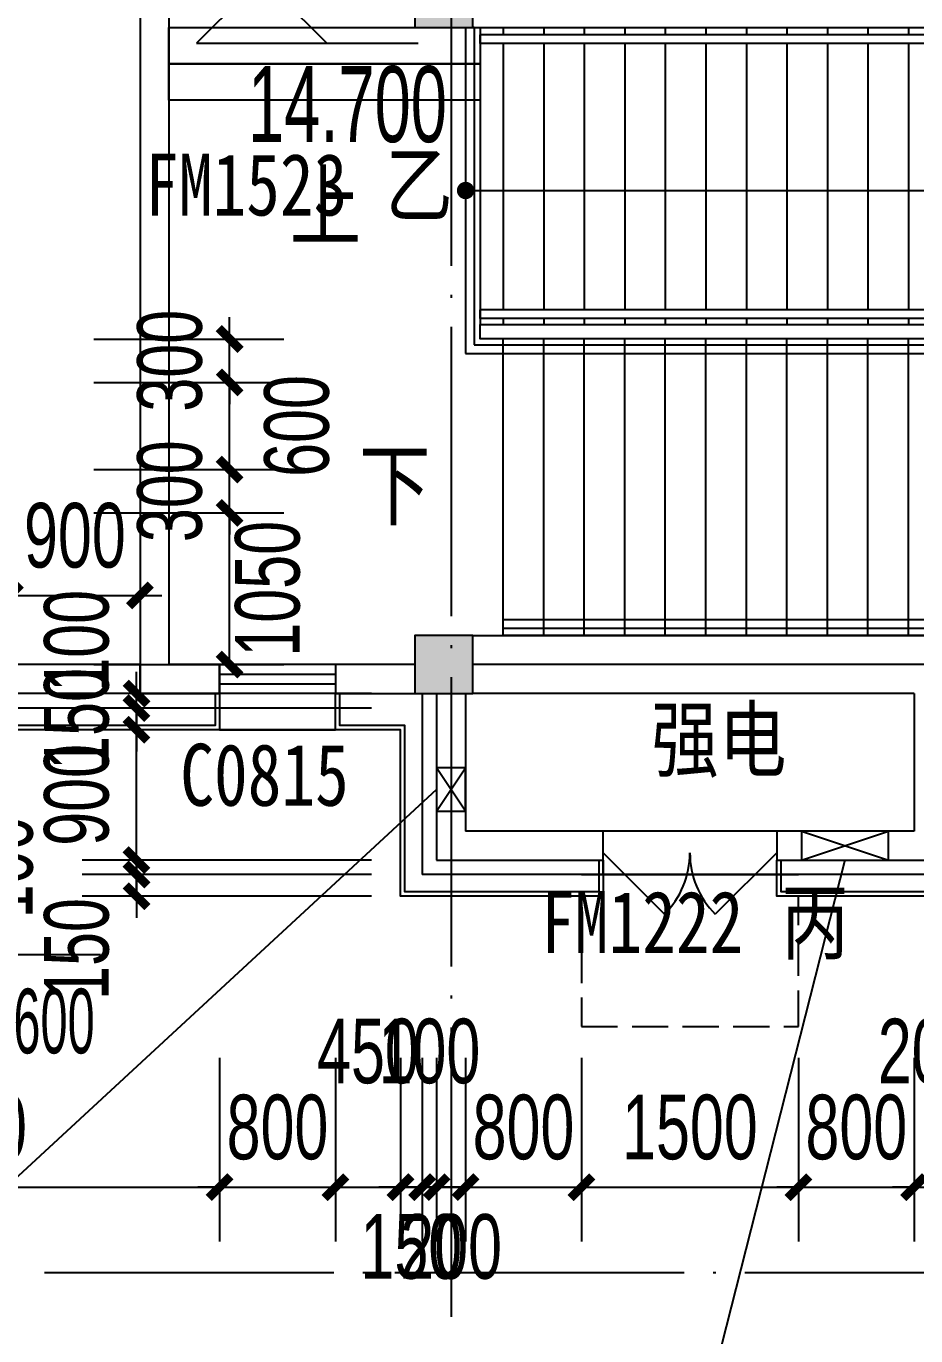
# Model space of a CAD drawing. Extents: x -409435 to 356702, y -107829 to 330904.
# Drawn here: x 106663 to 112811, y 274564 to 283610 of the extents above; entities that cross this region are included whole.
import ezdxf
from ezdxf.xclip import XClip

# ---------------------------------------------------------------- set-up
doc = ezdxf.new("R2010")
doc.units = 0
doc.header["$LTSCALE"] = 1000
doc.header["$MEASUREMENT"] = 0
doc.header["$XCLIPFRAME"] = 0
doc.linetypes.add('104-14# 核心筒$0$DOTE', pattern=[2.42, 2, -0.2, 0.02, -0.2])
doc.linetypes.add('X-104 14#平面$0$DASH', pattern=[0.35, 0.25, -0.1])
for name, color, linetype in [('01-标注_尺寸', 124, 'Continuous'), ('01-标注_符号', 200, 'Continuous'), ('02-TEXT_标注', 130, 'Continuous'), ('104-14# 核心筒$0$01-标注_符号', 200, 'Continuous'), ('104-14# 核心筒$0$02-TEXT_标注', 130, 'Continuous'), ('104-14# 核心筒$0$02-TEXT_门窗', 151, 'Continuous'), ('104-14# 核心筒$0$A-C_窗', 140, 'Continuous'), ('104-14# 核心筒$0$A-E_栏杆', 232, 'Continuous'), ('104-14# 核心筒$0$A-E_电梯', 171, 'Continuous'), ('104-14# 核心筒$0$A_AXIS-轴线', 36, '104-14# 核心筒$0$DOTE'), ('104-14# 核心筒$0$A_STR-砌块墙', 121, 'Continuous'), ('104-14# 核心筒$0$A_STR-砼柱', 51, 'Continuous'), ('104-14# 核心筒$0$DOOR_FIRE', 220, 'Continuous'), ('104-14# 核心筒$0$DOOR_FIRE_TEXT', 7, 'Continuous'), ('104-14# 核心筒$0$SURFACE', 6, 'Continuous'), ('PUB_HATCH', 8, 'Continuous'), ('X-104 14#平面$0$01-标注_标高', 200, 'Continuous'), ('X-104 14#平面$0$02-TEXT_标注', 130, 'Continuous'), ('X-104 14#平面$0$A-C_玻璃幕墙', 140, 'Continuous'), ('X-104 14#平面$0$A-O_屋面', 201, 'Continuous'), ('X-104 14#平面$0$A-SUR_保温', 222, 'Continuous'), ('X-104 14#平面$0$A-SUR_看线', 231, 'Continuous'), ('X-104 14#平面$0$A-TECH_电气', 240, 'Continuous'), ('X-104 14#平面$0$A_STR-砌块墙', 121, 'Continuous')]:
    doc.layers.add(name, color=color, linetype=linetype)
doc.styles.add('104-14# 核心筒$0$_TCH_DIM', font='ros.shx', dxfattribs={"bigfont": 'jd.shx'})
doc.styles.add('104-14# 核心筒$0$_TCH_WINDOW', font='STXIHEI_0.TTF', dxfattribs={"width": 0.8, "height": 3.5})
doc.styles.add('104-14# 核心筒$0$Standard', font='STXIHEI_0.TTF', dxfattribs={"width": 0.8})
doc.styles.add('_TCH_DIM', font='ros.shx', dxfattribs={"width": 0.8, "height": 2, "bigfont": 'jd.shx'})
doc.styles.add('_TCH_DIM_T3', font='ros.shx', dxfattribs={"width": 0.705882, "bigfont": 'jd.shx'})
doc.styles.add('X-104 14#平面$0$_TCH_DIM', font='ros.shx', dxfattribs={"width": 0.8, "bigfont": 'jd.shx'})
doc.dimstyles.new('_TCH_ARCH&&150', dxfattribs={"dimtxt": 446.25, "dimasz": 150, "dimexe": 375, "dimexo": 450, "dimgap": 189.375, "dimtad": 1, "dimdec": 0, "dimzin": 0, "dimdsep": 46, "dimtxsty": '_TCH_DIM_T3', "dimblk": 'ARCHTICK', "dimcen": 0.09, "dimclrt": 7, "dimazin": 2, "dimtfac": 1, "dimtdec": 0, "dimtix": 1, "dimtmove": 2, "dimatfit": 3, "dimfxl": 0, "dimtolj": 1, "dimtzin": 0, "dimarcsym": 0})

# ---------------------------------------------------------------- blocks, each defined once
blk = doc.blocks.new('104-14# 核心筒$0$$DorLib2D$00000116')
at = {"color": 0}
for p, q in [((-0.5, 0), (-0.1464, 0.3536)), ((0.5, 0), (0.1464, 0.3536))]:
    blk.add_line(p, q, dxfattribs=at)
for centre, start, end in [((-0.5, 0), 0, 45), ((0.5, 0), 135, 180)]:
    blk.add_arc(centre, 0.5, start, end, dxfattribs=at)
blk = doc.blocks.new('_FZH')
blk.add_lwpolyline([(-0.5, -0.5), (0.5, -0.5), (0.5, 0.5), (-0.5, 0.5)], close=True)
at = {"layer": 'PUB_HATCH'}
blk.add_solid([(-0.5, -0.5), (0.5, -0.5), (-0.5, 0.5), (0.5, 0.5)], dxfattribs=at)
blk = doc.blocks.new('104-14# 核心筒$0$$TCHSYS$WIN2D')
for p, q in [((-0.5, 0.5), (0.5, 0.5)), ((-0.5, 0.5), (-0.5, -0.5)), ((0.5, 0.5), (0.5, -0.5)), ((0.5, 0.167), (-0.5, 0.167)), ((0.5, -0.167), (-0.5, -0.167)), ((-0.5, -0.5), (0.5, -0.5))]:
    blk.add_line(p, q)
blk = doc.blocks.new('104-14# 核心筒')
at = {"layer": '104-14# 核心筒$0$01-标注_符号'}
for points in [[(108715, 282773.2, 0, 0, 0), (108715, 283600, 120, 0, 0), (108715, 284050, 0, 0, 0)], [(109540, 280425, 0, 0, 0), (114200, 280425, 0, 0, 0), (114200, 282575, 0, 0, 0), (111530, 282575, 120, 0, 0), (111080, 282575, 0, 0, 0)]]:
    blk.add_lwpolyline(points, format="xyseb", dxfattribs=at)
at = {"layer": '104-14# 核心筒$0$A-E_栏杆'}
for p, q in [((109700, 283600), (109700, 281350)), ((109760, 283600), (109750, 283600)), ((109760, 283600), (109760, 281410)), ((113600, 283550), (109800, 283550)), ((109800, 283490), (109800, 283550)), ((113600, 283490), (109800, 283490)), ((113700, 281650), (109800, 281650)), ((109800, 281590), (109800, 281650)), ((113640, 281590), (109800, 281590)), ((109700, 281350), (113700, 281350)), ((109760, 281410), (113640, 281410)), ((113600, 279510), (109960, 279510)), ((109960, 279450), (109960, 279510)), ((113600, 279450), (109960, 279450))]:
    blk.add_line(p, q, dxfattribs=at)
at = {"layer": '104-14# 核心筒$0$A-E_电梯'}
for p, q in [((109750, 283600), (113600, 283600)), ((109750, 283600), (115700, 283600)), ((109800, 283600), (109800, 283550)), ((109800, 283550), (109800, 283490)), ((109960, 283600), (109960, 283550)), ((110240, 283600), (110240, 283550)), ((110520, 283600), (110520, 283550)), ((110800, 283600), (110800, 283550)), ((111080, 283600), (111080, 283550)), ((111360, 283600), (111360, 283550)), ((111640, 283600), (111640, 283550)), ((111920, 283600), (111920, 283550)), ((112200, 283600), (112200, 283550)), ((112480, 283600), (112480, 283550)), ((112760, 283600), (112760, 283550)), ((109800, 283490), (109800, 281650)), ((109960, 283490), (109960, 281650)), ((110240, 283490), (110240, 281650)), ((110520, 283490), (110520, 281650)), ((110800, 283490), (110800, 281650)), ((111080, 283490), (111080, 281650)), ((111360, 283490), (111360, 281650)), ((111640, 283490), (111640, 281650)), ((111920, 283490), (111920, 281650)), ((112200, 283490), (112200, 281650)), ((112480, 283490), (112480, 281650)), ((112760, 283490), (112760, 281650)), ((109800, 281650), (109800, 281590)), ((109800, 281590), (109800, 281550)), ((109800, 281550), (113600, 281550)), ((109960, 281590), (109960, 281550)), ((110240, 281590), (110240, 281550)), ((110520, 281590), (110520, 281550)), ((110800, 281590), (110800, 281550)), ((111080, 281590), (111080, 281550)), ((111360, 281590), (111360, 281550)), ((111640, 281590), (111640, 281550)), ((111920, 281590), (111920, 281550)), ((112200, 281590), (112200, 281550)), ((112480, 281590), (112480, 281550)), ((112760, 281590), (112760, 281550)), ((113600, 281450), (109960, 281450)), ((109960, 279400), (109960, 281450)), ((110240, 279400), (110240, 281450)), ((110520, 279400), (110520, 281450)), ((110800, 279400), (110800, 281450)), ((111080, 279400), (111080, 281450)), ((111360, 279400), (111360, 281450)), ((111640, 279400), (111640, 281450)), ((111920, 279400), (111920, 281450)), ((112200, 279400), (112200, 281450)), ((112480, 279400), (112480, 281450)), ((112760, 279400), (112760, 281450)), ((109750, 279400), (115700, 279400)), ((113600, 279400), (109960, 279400))]:
    blk.add_line(p, q, dxfattribs=at)
for points in [[(109800, 283350), (107650, 283350), (107650, 283600), (109800, 283600)], [(109800, 283100), (107650, 283100), (107650, 283350), (109800, 283350)], [(113600, 281450), (109800, 281450), (109800, 281550), (113600, 281550)]]:
    blk.add_lwpolyline(points, close=True, dxfattribs=at)
at = {"layer": '104-14# 核心筒$0$A_AXIS-轴线'}
for p, q in [((109600, 317833.6), (109600, 259754.9)), ((-9370.1, 275000), (120259.9, 275000))]:
    blk.add_line(p, q, dxfattribs=at)
at = {"layer": '104-14# 核心筒$0$A_STR-砌块墙'}
for p, q in [((107450, 284000), (107450, 279000)), ((107650, 283800), (107650, 279200)), ((108000, 279200), (107650, 279200)), ((108000, 279000), (108000, 279200)), ((109350, 279200), (108800, 279200)), ((108800, 279200), (108800, 279000)), ((112900, 279200), (109750, 279200)), ((107450, 279000), (108000, 279000)), ((108800, 279000), (109350, 279000)), ((109500, 279000), (109500, 277850)), ((109700, 279000), (109700, 278050)), ((112800, 279000), (109750, 279000)), ((112800, 279000), (112800, 278050)), ((110650, 278050), (109700, 278050)), ((110650, 277850), (110650, 278050)), ((112800, 278050), (111850, 278050)), ((111850, 278050), (111850, 277850)), ((109500, 277850), (110650, 277850)), ((111850, 277850), (112900, 277850))]:
    blk.add_line(p, q, dxfattribs=at)
at = {"layer": '104-14# 核心筒$0$DOOR_FIRE'}
for p, q in [((111850, 278050), (110650, 278050)), ((111850, 277750), (110650, 277750))]:
    blk.add_line(p, q, dxfattribs=at)
at = {"layer": '104-14# 核心筒$0$SURFACE'}
for p, q in [((109400, 279000), (109400, 277750)), ((110650, 277750), (110650, 277850)), ((111850, 277750), (111850, 277850)), ((110650, 277750), (109400, 277750)), ((112900, 277750), (111850, 277750))]:
    blk.add_line(p, q, dxfattribs=at)
at = {"layer": '104-14# 核心筒$0$A-C_窗'}
ref = blk.add_blockref('104-14# 核心筒$0$$TCHSYS$WIN2D', (108400, 279100), dxfattribs=dict(at, xscale=800, yscale=-200, zscale=200, rotation=179.9999999996356))
ref.add_attrib('A', 'C0815', (107728, 278225), dxfattribs={"layer": '104-14# 核心筒$0$02-TEXT_门窗', "height": 428.14, "rotation": 360, "style": '104-14# 核心筒$0$_TCH_WINDOW', "width": 0.8})
at = {"layer": '104-14# 核心筒$0$A_STR-砼柱', "xscale": 400, "yscale": 400, "zscale": 400}
for p in [(109550, 283800), (109550, 279200)]:
    blk.add_blockref('_FZH', p, dxfattribs=at)
at = {"layer": '104-14# 核心筒$0$DOOR_FIRE', "xscale": 1200, "yscale": 1200, "zscale": 300, "rotation": 179.9999999996362}
blk.add_blockref('104-14# 核心筒$0$$DorLib2D$00000116', (111250, 277900), dxfattribs=at)
at = {"layer": '104-14# 核心筒$0$02-TEXT_标注', "style": '104-14# 核心筒$0$_TCH_DIM'}
for s, p in [('上', (108485.1, 282090.7)), ('下', (108963.3, 280162.5))]:
    blk.add_text(s, height=520.9, dxfattribs=at).set_placement(p)
at = {"layer": '104-14# 核心筒$0$02-TEXT_标注', "style": '104-14# 核心筒$0$Standard', "width": 0.8}
blk.add_text('强电', height=428.14, dxfattribs=at).set_placement((110982.8, 278469.5))
at = {"layer": '104-14# 核心筒$0$DOOR_FIRE_TEXT', "style": '104-14# 核心筒$0$_TCH_WINDOW', "width": 0.8}
for s, height, p in [('FM1523', 428.14, (107484.8, 282302.3)), ('乙', 428.1, (109144.7, 282302.3))]:
    blk.add_text(s, height=height, dxfattribs=at).set_placement(p)
for s, height, p in [('FM1222', 428.14, (110221.3, 277207.6)), ('丙', 428.1, (111881.1, 277207.6))]:
    blk.add_text(s, height=height, rotation=360, dxfattribs=at).set_placement(p)
blk = doc.blocks.new('*U419')
blk.add_lwpolyline([(200, 0), (200, 300), (0, 300), (0, 0), (200, 0), (0, 300), (0, 0), (200, 300)])
blk = doc.blocks.new('*U421')
blk.add_lwpolyline([(200, 0), (200, 600), (0, 600), (0, 0), (200, 0), (0, 600), (0, 0), (200, 600)])
blk = doc.blocks.new('X-104 14#平面$0$dd')
at = {"layer": 'X-104 14#平面$0$A-TECH_电气'}
blk.add_blockref('*U419', (109562.7, -20913.3), dxfattribs=at)
at = {"layer": 'X-104 14#平面$0$A-TECH_电气', "rotation": 270}
blk.add_blockref('*U421', (112084.5, -21050), dxfattribs=at)
blk = doc.blocks.new('X-104 14#平面')
at = {"layer": 'X-104 14#平面$0$01-标注_标高'}
for p, q in [((108291.1, 283941.9), (107841.1, 283491.9)), ((108291.1, 283941.9), (108741.1, 283491.9)), ((107841.1, 283491.9), (109373, 283491.9))]:
    blk.add_line(p, q, dxfattribs=at)
at = {"layer": 'X-104 14#平面$0$A-C_玻璃幕墙'}
for points in [[(109250, 284000), (109250, 284250), (116350, 284250), (116350, 277600), (111850, 277600), (111850, 277850)], [(109280, 284000), (109280, 284220), (116320, 284220), (116320, 277630), (111880, 277630), (111880, 277850)], [(108000, 279000), (108000, 278750), (101800, 278750), (101800, 279600), (102050, 279600)], [(107970, 279000), (107970, 278780), (101830, 278780), (101830, 279570), (102050, 279570)], [(110650, 277850), (110650, 277600), (109250, 277600), (109250, 278750), (108800, 278750), (108800, 279000)], [(110620, 277850), (110620, 277630), (109280, 277630), (109280, 278780), (108830, 278780), (108830, 279000)]]:
    blk.add_lwpolyline(points, dxfattribs=at)
at = {"layer": 'X-104 14#平面$0$A-O_屋面', "linetype": 'X-104 14#平面$0$DASH'}
blk.add_lwpolyline([(110500, 277600), (110500, 276700), (112000, 276700), (112000, 277600)], dxfattribs=at)
at = {"layer": 'X-104 14#平面$0$A-SUR_保温'}
blk.add_line((107450, 278900), (104400, 278900), dxfattribs=at)
at = {"layer": 'X-104 14#平面$0$A-SUR_看线'}
for p, q in [((108000, 278750), (108800, 278750)), ((110500, 277750), (112000, 277750))]:
    blk.add_line(p, q, dxfattribs=at)
at = {"layer": 'X-104 14#平面$0$A_STR-砌块墙'}
for p, q in [((107450, 279200), (104650, 279200)), ((107450, 279000), (107450, 279200)), ((107450, 279000), (104650, 279000))]:
    blk.add_line(p, q, dxfattribs=at)
ref = blk.add_blockref('104-14# 核心筒', (0, 0))
XClip(ref).set_block_clipping_path([(-38664.3623821461, -25500), (139216.5485069363, 330900)])
blk.add_blockref('X-104 14#平面$0$dd', (-62.7, 299100))
at = {"layer": 'X-104 14#平面$0$02-TEXT_标注', "style": 'X-104 14#平面$0$_TCH_DIM', "width": 0.64}
blk.add_text('14.700', height=525, dxfattribs=at).set_placement((108196.8, 282809.4))
blk = doc.blocks.new('ddcc')
at = {"layer": '01-标注_符号'}
for p, q in [((109500, 278336.7), (104161.5, 273410.3)), ((112321.8, 277850), (111190.7, 273410.3))]:
    blk.add_line(p, q, dxfattribs=at)
blk = doc.blocks.new('_ArchTick')
at = {"color": 0, "linetype": 'ByBlock', "const_width": 0.4}
blk.add_lwpolyline([(-0.5, -0.5), (0.5, 0.5)], dxfattribs=at)
blk = doc.blocks.new('*D887')
at = {"layer": '01-标注_尺寸', "color": 0, "lineweight": -2, "transparency": 16777216}
for p, q in [((104400, 276483.4), (104400, 275215.4)), ((108000, 276483.4), (108000, 275215.4)), ((104400, 275590.4), (108000, 275590.4))]:
    blk.add_line(p, q, dxfattribs=at)
at = {"layer": 'Defpoints', "color": 0, "transparency": 16777216}
for p in [(104400, 276933.4), (108000, 276933.4), (108000, 275590.4)]:
    blk.add_point(p, dxfattribs=at)
at = {"layer": '01-标注_尺寸', "color": 0, "lineweight": -2, "transparency": 16777216, "xscale": 150, "yscale": 150, "zscale": 150, "rotation": 180}
blk.add_blockref('_ArchTick', (104400, 275590.4), dxfattribs=at)
at = {"layer": '01-标注_尺寸', "color": 0, "lineweight": -2, "transparency": 16777216, "xscale": 150, "yscale": 150, "zscale": 150}
blk.add_blockref('_ArchTick', (108000, 275590.4), dxfattribs=at)
at = {"layer": '01-标注_尺寸', "color": 7, "transparency": 16777216, "insert": (106200, 276002.9), "char_height": 446.25, "attachment_point": 5, "style": '_TCH_DIM_T3'}
blk.add_mtext('\\A1;3600', dxfattribs=at)
blk = doc.blocks.new('*D888')
at = {"layer": '01-标注_尺寸', "color": 0, "lineweight": -2, "transparency": 16777216}
for p, q in [((108000, 276483.4), (108000, 275215.4)), ((108800, 276483.4), (108800, 275215.4)), ((108000, 275590.4), (107850, 275590.4)), ((108000, 275590.4), (108800, 275590.4)), ((108800, 275590.4), (108950, 275590.4))]:
    blk.add_line(p, q, dxfattribs=at)
at = {"layer": 'Defpoints', "color": 0, "transparency": 16777216}
for p in [(108000, 276933.4), (108800, 276933.4), (108800, 275590.4)]:
    blk.add_point(p, dxfattribs=at)
at = {"layer": '01-标注_尺寸', "color": 0, "lineweight": -2, "transparency": 16777216, "xscale": 150, "yscale": 150, "zscale": 150}
blk.add_blockref('_ArchTick', (108000, 275590.4), dxfattribs=at)
at = {"layer": '01-标注_尺寸', "color": 0, "lineweight": -2, "transparency": 16777216, "xscale": 150, "yscale": 150, "zscale": 150, "rotation": 180}
blk.add_blockref('_ArchTick', (108800, 275590.4), dxfattribs=at)
at = {"layer": '01-标注_尺寸', "color": 7, "transparency": 16777216, "insert": (108400, 276002.9), "char_height": 446.25, "attachment_point": 5, "style": '_TCH_DIM_T3'}
blk.add_mtext('\\A1;800', dxfattribs=at)
blk = doc.blocks.new('*D889')
at = {"layer": '01-标注_尺寸', "color": 0, "lineweight": -2, "transparency": 16777216}
for p, q in [((108800, 276483.4), (108800, 275215.4)), ((109250, 276483.4), (109250, 275215.4)), ((108800, 275590.4), (109250, 275590.4))]:
    blk.add_line(p, q, dxfattribs=at)
at = {"layer": 'Defpoints', "color": 0, "transparency": 16777216}
for p in [(108800, 276933.4), (109250, 276933.4), (109250, 275590.4)]:
    blk.add_point(p, dxfattribs=at)
at = {"layer": '01-标注_尺寸', "color": 0, "lineweight": -2, "transparency": 16777216, "xscale": 150, "yscale": 150, "zscale": 150, "rotation": 180}
blk.add_blockref('_ArchTick', (108800, 275590.4), dxfattribs=at)
at = {"layer": '01-标注_尺寸', "color": 0, "lineweight": -2, "transparency": 16777216, "xscale": 150, "yscale": 150, "zscale": 150}
blk.add_blockref('_ArchTick', (109250, 275590.4), dxfattribs=at)
at = {"layer": '01-标注_尺寸', "color": 7, "transparency": 16777216, "insert": (109025, 276527.9), "char_height": 446.25, "attachment_point": 5, "style": '_TCH_DIM_T3'}
blk.add_mtext('\\A1;450', dxfattribs=at)
blk = doc.blocks.new('*D890')
at = {"layer": '01-标注_尺寸', "color": 0, "lineweight": -2, "transparency": 16777216}
for p, q in [((109250, 276483.4), (109250, 275215.4)), ((109400, 276483.4), (109400, 275215.4)), ((109250, 275590.4), (109100, 275590.4)), ((109250, 275590.4), (109400, 275590.4)), ((109400, 275590.4), (109550, 275590.4))]:
    blk.add_line(p, q, dxfattribs=at)
at = {"layer": 'Defpoints', "color": 0, "transparency": 16777216}
for p in [(109250, 276933.4), (109400, 276933.4), (109400, 275590.4)]:
    blk.add_point(p, dxfattribs=at)
at = {"layer": '01-标注_尺寸', "color": 0, "lineweight": -2, "transparency": 16777216, "xscale": 150, "yscale": 150, "zscale": 150}
blk.add_blockref('_ArchTick', (109250, 275590.4), dxfattribs=at)
at = {"layer": '01-标注_尺寸', "color": 0, "lineweight": -2, "transparency": 16777216, "xscale": 150, "yscale": 150, "zscale": 150, "rotation": 180}
blk.add_blockref('_ArchTick', (109400, 275590.4), dxfattribs=at)
at = {"layer": '01-标注_尺寸', "color": 7, "transparency": 16777216, "insert": (109325, 275177.9), "char_height": 446.25, "attachment_point": 5, "style": '_TCH_DIM_T3'}
blk.add_mtext('\\A1;150', dxfattribs=at)
blk = doc.blocks.new('*D891')
at = {"layer": '01-标注_尺寸', "color": 0, "lineweight": -2, "transparency": 16777216}
for p, q in [((109400, 276483.4), (109400, 275215.4)), ((109500, 276483.4), (109500, 275215.4)), ((109400, 275590.4), (109250, 275590.4)), ((109400, 275590.4), (109500, 275590.4)), ((109500, 275590.4), (109650, 275590.4))]:
    blk.add_line(p, q, dxfattribs=at)
at = {"layer": 'Defpoints', "color": 0, "transparency": 16777216}
for p in [(109400, 276933.4), (109500, 276933.4), (109500, 275590.4)]:
    blk.add_point(p, dxfattribs=at)
at = {"layer": '01-标注_尺寸', "color": 0, "lineweight": -2, "transparency": 16777216, "xscale": 150, "yscale": 150, "zscale": 150}
blk.add_blockref('_ArchTick', (109400, 275590.4), dxfattribs=at)
at = {"layer": '01-标注_尺寸', "color": 0, "lineweight": -2, "transparency": 16777216, "xscale": 150, "yscale": 150, "zscale": 150, "rotation": 180}
blk.add_blockref('_ArchTick', (109500, 275590.4), dxfattribs=at)
at = {"layer": '01-标注_尺寸', "color": 7, "transparency": 16777216, "insert": (109450, 276527.9), "char_height": 446.25, "attachment_point": 5, "style": '_TCH_DIM_T3'}
blk.add_mtext('\\A1;100', dxfattribs=at)
blk = doc.blocks.new('*D892')
at = {"layer": '01-标注_尺寸', "color": 0, "lineweight": -2, "transparency": 16777216}
for p, q in [((109500, 276483.4), (109500, 275215.4)), ((109700, 276483.4), (109700, 275215.4)), ((109500, 275590.4), (109350, 275590.4)), ((109500, 275590.4), (109700, 275590.4)), ((109700, 275590.4), (109850, 275590.4))]:
    blk.add_line(p, q, dxfattribs=at)
at = {"layer": 'Defpoints', "color": 0, "transparency": 16777216}
for p in [(109500, 276933.4), (109700, 276933.4), (109700, 275590.4)]:
    blk.add_point(p, dxfattribs=at)
at = {"layer": '01-标注_尺寸', "color": 0, "lineweight": -2, "transparency": 16777216, "xscale": 150, "yscale": 150, "zscale": 150}
blk.add_blockref('_ArchTick', (109500, 275590.4), dxfattribs=at)
at = {"layer": '01-标注_尺寸', "color": 0, "lineweight": -2, "transparency": 16777216, "xscale": 150, "yscale": 150, "zscale": 150, "rotation": 180}
blk.add_blockref('_ArchTick', (109700, 275590.4), dxfattribs=at)
at = {"layer": '01-标注_尺寸', "color": 7, "transparency": 16777216, "insert": (109600, 275177.9), "char_height": 446.25, "attachment_point": 5, "style": '_TCH_DIM_T3'}
blk.add_mtext('\\A1;200', dxfattribs=at)
blk = doc.blocks.new('*D893')
at = {"layer": '01-标注_尺寸', "color": 0, "lineweight": -2, "transparency": 16777216}
for p, q in [((109700, 276483.4), (109700, 275215.4)), ((110500, 276483.4), (110500, 275215.4)), ((109700, 275590.4), (109550, 275590.4)), ((109700, 275590.4), (110500, 275590.4)), ((110500, 275590.4), (110650, 275590.4))]:
    blk.add_line(p, q, dxfattribs=at)
at = {"layer": 'Defpoints', "color": 0, "transparency": 16777216}
for p in [(109700, 276933.4), (110500, 276933.4), (110500, 275590.4)]:
    blk.add_point(p, dxfattribs=at)
at = {"layer": '01-标注_尺寸', "color": 0, "lineweight": -2, "transparency": 16777216, "xscale": 150, "yscale": 150, "zscale": 150}
blk.add_blockref('_ArchTick', (109700, 275590.4), dxfattribs=at)
at = {"layer": '01-标注_尺寸', "color": 0, "lineweight": -2, "transparency": 16777216, "xscale": 150, "yscale": 150, "zscale": 150, "rotation": 180}
blk.add_blockref('_ArchTick', (110500, 275590.4), dxfattribs=at)
at = {"layer": '01-标注_尺寸', "color": 7, "transparency": 16777216, "insert": (110100, 276002.9), "char_height": 446.25, "attachment_point": 5, "style": '_TCH_DIM_T3'}
blk.add_mtext('\\A1;800', dxfattribs=at)
blk = doc.blocks.new('*D894')
at = {"layer": '01-标注_尺寸', "color": 0, "lineweight": -2, "transparency": 16777216}
for p, q in [((110500, 276483.4), (110500, 275215.4)), ((112000, 276483.4), (112000, 275215.4)), ((110500, 275590.4), (112000, 275590.4))]:
    blk.add_line(p, q, dxfattribs=at)
at = {"layer": 'Defpoints', "color": 0, "transparency": 16777216}
for p in [(110500, 276933.4), (112000, 276933.4), (112000, 275590.4)]:
    blk.add_point(p, dxfattribs=at)
at = {"layer": '01-标注_尺寸', "color": 0, "lineweight": -2, "transparency": 16777216, "xscale": 150, "yscale": 150, "zscale": 150, "rotation": 180}
blk.add_blockref('_ArchTick', (110500, 275590.4), dxfattribs=at)
at = {"layer": '01-标注_尺寸', "color": 0, "lineweight": -2, "transparency": 16777216, "xscale": 150, "yscale": 150, "zscale": 150}
blk.add_blockref('_ArchTick', (112000, 275590.4), dxfattribs=at)
at = {"layer": '01-标注_尺寸', "color": 7, "transparency": 16777216, "insert": (111250, 276002.9), "char_height": 446.25, "attachment_point": 5, "style": '_TCH_DIM_T3'}
blk.add_mtext('\\A1;1500', dxfattribs=at)
blk = doc.blocks.new('*D895')
at = {"layer": '01-标注_尺寸', "color": 0, "lineweight": -2, "transparency": 16777216}
for p, q in [((112000, 276483.4), (112000, 275215.4)), ((112800, 276483.4), (112800, 275215.4)), ((112000, 275590.4), (111850, 275590.4)), ((112000, 275590.4), (112800, 275590.4)), ((112800, 275590.4), (112950, 275590.4))]:
    blk.add_line(p, q, dxfattribs=at)
at = {"layer": 'Defpoints', "color": 0, "transparency": 16777216}
for p in [(112000, 276933.4), (112800, 276933.4), (112800, 275590.4)]:
    blk.add_point(p, dxfattribs=at)
at = {"layer": '01-标注_尺寸', "color": 0, "lineweight": -2, "transparency": 16777216, "xscale": 150, "yscale": 150, "zscale": 150}
blk.add_blockref('_ArchTick', (112000, 275590.4), dxfattribs=at)
at = {"layer": '01-标注_尺寸', "color": 0, "lineweight": -2, "transparency": 16777216, "xscale": 150, "yscale": 150, "zscale": 150, "rotation": 180}
blk.add_blockref('_ArchTick', (112800, 275590.4), dxfattribs=at)
at = {"layer": '01-标注_尺寸', "color": 7, "transparency": 16777216, "insert": (112400, 276002.9), "char_height": 446.25, "attachment_point": 5, "style": '_TCH_DIM_T3'}
blk.add_mtext('\\A1;800', dxfattribs=at)
blk = doc.blocks.new('*D896')
at = {"layer": '01-标注_尺寸', "color": 0, "lineweight": -2, "transparency": 16777216}
for p, q in [((112800, 276483.4), (112800, 275215.4)), ((113000, 276483.4), (113000, 275215.4)), ((112800, 275590.4), (112650, 275590.4)), ((112800, 275590.4), (113000, 275590.4)), ((113000, 275590.4), (113150, 275590.4))]:
    blk.add_line(p, q, dxfattribs=at)
at = {"layer": 'Defpoints', "color": 0, "transparency": 16777216}
for p in [(112800, 276933.4), (113000, 276933.4), (113000, 275590.4)]:
    blk.add_point(p, dxfattribs=at)
at = {"layer": '01-标注_尺寸', "color": 0, "lineweight": -2, "transparency": 16777216, "xscale": 150, "yscale": 150, "zscale": 150}
blk.add_blockref('_ArchTick', (112800, 275590.4), dxfattribs=at)
at = {"layer": '01-标注_尺寸', "color": 0, "lineweight": -2, "transparency": 16777216, "xscale": 150, "yscale": 150, "zscale": 150, "rotation": 180}
blk.add_blockref('_ArchTick', (113000, 275590.4), dxfattribs=at)
at = {"layer": '01-标注_尺寸', "color": 7, "transparency": 16777216, "insert": (112900, 276527.9), "char_height": 446.25, "attachment_point": 5, "style": '_TCH_DIM_T3'}
blk.add_mtext('\\A1;200', dxfattribs=at)
blk = doc.blocks.new('*D2456')
at = {"layer": '01-标注_尺寸', "color": 0, "lineweight": -2, "transparency": 16777216}
for p, q in [((107425.7, 279000), (107425.7, 279150)), ((109050, 279000), (107050.7, 279000)), ((107425.7, 278900), (107425.7, 279000)), ((109050, 278900), (107050.7, 278900)), ((107425.7, 278900), (107425.7, 278750))]:
    blk.add_line(p, q, dxfattribs=at)
at = {"layer": 'Defpoints', "color": 0, "transparency": 16777216}
for p in [(107425.7, 279000), (109500, 279000), (109500, 278900)]:
    blk.add_point(p, dxfattribs=at)
at = {"layer": '01-标注_尺寸', "color": 0, "lineweight": -2, "transparency": 16777216, "xscale": 150, "yscale": 150, "zscale": 150}
for p, rotation in [((107425.7, 279000), 270), ((107425.7, 278900), 90)]:
    blk.add_blockref('_ArchTick', p, dxfattribs=dict(at, rotation=rotation))
at = {"layer": '01-标注_尺寸', "color": 7, "transparency": 16777216, "insert": (107013.2, 279364.2), "char_height": 446.25, "attachment_point": 5, "rotation": 90, "style": '_TCH_DIM_T3'}
blk.add_mtext('\\A1;100', dxfattribs=at)
blk = doc.blocks.new('*D2457')
at = {"layer": '01-标注_尺寸', "color": 0, "lineweight": -2, "transparency": 16777216}
for p, q in [((107425.7, 278900), (107425.7, 279050)), ((109050, 278900), (107050.7, 278900)), ((107425.7, 278750), (107425.7, 278900)), ((109050, 278750), (107050.7, 278750)), ((107425.7, 278750), (107425.7, 278600))]:
    blk.add_line(p, q, dxfattribs=at)
at = {"layer": 'Defpoints', "color": 0, "transparency": 16777216}
for p in [(107425.7, 278900), (109500, 278900), (109500, 278750)]:
    blk.add_point(p, dxfattribs=at)
at = {"layer": '01-标注_尺寸', "color": 0, "lineweight": -2, "transparency": 16777216, "xscale": 150, "yscale": 150, "zscale": 150}
for p, rotation in [((107425.7, 278900), 270), ((107425.7, 278750), 90)]:
    blk.add_blockref('_ArchTick', p, dxfattribs=dict(at, rotation=rotation))
at = {"layer": '01-标注_尺寸', "color": 7, "transparency": 16777216, "insert": (107013.2, 278825), "char_height": 446.25, "attachment_point": 5, "rotation": 90, "style": '_TCH_DIM_T3'}
blk.add_mtext('\\A1;150', dxfattribs=at)
blk = doc.blocks.new('*D2458')
at = {"layer": '01-标注_尺寸', "color": 0, "lineweight": -2, "transparency": 16777216}
for p, q in [((107425.7, 278750), (107425.7, 278900)), ((109050, 278750), (107050.7, 278750)), ((107425.7, 277850), (107425.7, 278750)), ((109050, 277850), (107050.7, 277850)), ((107425.7, 277850), (107425.7, 277700))]:
    blk.add_line(p, q, dxfattribs=at)
at = {"layer": 'Defpoints', "color": 0, "transparency": 16777216}
for p in [(107425.7, 278750), (109500, 278750), (109500, 277850)]:
    blk.add_point(p, dxfattribs=at)
at = {"layer": '01-标注_尺寸', "color": 0, "lineweight": -2, "transparency": 16777216, "xscale": 150, "yscale": 150, "zscale": 150}
for p, rotation in [((107425.7, 278750), 270), ((107425.7, 277850), 90)]:
    blk.add_blockref('_ArchTick', p, dxfattribs=dict(at, rotation=rotation))
at = {"layer": '01-标注_尺寸', "color": 7, "transparency": 16777216, "insert": (107013.2, 278300), "char_height": 446.25, "attachment_point": 5, "rotation": 90, "style": '_TCH_DIM_T3'}
blk.add_mtext('\\A1;900', dxfattribs=at)
blk = doc.blocks.new('*D2459')
at = {"layer": '01-标注_尺寸', "color": 0, "lineweight": -2, "transparency": 16777216}
for p, q in [((107425.7, 277850), (107425.7, 278000)), ((109050, 277850), (107050.7, 277850)), ((107425.7, 277750), (107425.7, 277850)), ((109050, 277750), (107050.7, 277750)), ((107425.7, 277750), (107425.7, 277600))]:
    blk.add_line(p, q, dxfattribs=at)
at = {"layer": 'Defpoints', "color": 0, "transparency": 16777216}
for p in [(107425.7, 277850), (109500, 277850), (109500, 277750)]:
    blk.add_point(p, dxfattribs=at)
at = {"layer": '01-标注_尺寸', "color": 0, "lineweight": -2, "transparency": 16777216, "xscale": 150, "yscale": 150, "zscale": 150}
for p, rotation in [((107425.7, 277850), 270), ((107425.7, 277750), 90)]:
    blk.add_blockref('_ArchTick', p, dxfattribs=dict(at, rotation=rotation))
at = {"layer": '01-标注_尺寸', "color": 7, "transparency": 16777216, "insert": (106488.2, 277800), "char_height": 446.25, "attachment_point": 5, "rotation": 90, "style": '_TCH_DIM_T3'}
blk.add_mtext('\\A1;100', dxfattribs=at)
blk = doc.blocks.new('*D2460')
at = {"layer": '01-标注_尺寸', "color": 0, "lineweight": -2, "transparency": 16777216}
for p, q in [((107425.7, 277750), (107425.7, 277900)), ((109050, 277750), (107050.7, 277750)), ((107425.7, 277600), (107425.7, 277750)), ((109050, 277600), (107050.7, 277600)), ((107425.7, 277600), (107425.7, 277450))]:
    blk.add_line(p, q, dxfattribs=at)
at = {"layer": 'Defpoints', "color": 0, "transparency": 16777216}
for p in [(107425.7, 277750), (109500, 277750), (109500, 277600)]:
    blk.add_point(p, dxfattribs=at)
at = {"layer": '01-标注_尺寸', "color": 0, "lineweight": -2, "transparency": 16777216, "xscale": 150, "yscale": 150, "zscale": 150}
for p, rotation in [((107425.7, 277750), 270), ((107425.7, 277600), 90)]:
    blk.add_blockref('_ArchTick', p, dxfattribs=dict(at, rotation=rotation))
at = {"layer": '01-标注_尺寸', "color": 7, "transparency": 16777216, "insert": (107013.2, 277235.8), "char_height": 446.25, "attachment_point": 5, "rotation": 90, "style": '_TCH_DIM_T3'}
blk.add_mtext('\\A1;150', dxfattribs=at)
blk = doc.blocks.new('*D2571')
at = {"layer": '01-标注_尺寸', "color": 0, "lineweight": -2, "transparency": 16777216}
for p, q in [((107130.5, 280247.7), (108444.4, 280247.7)), ((108069.4, 279200), (108069.4, 280247.7)), ((107130.5, 279200), (108444.4, 279200))]:
    blk.add_line(p, q, dxfattribs=at)
at = {"layer": 'Defpoints', "color": 0, "transparency": 16777216}
for p in [(106680.5, 280247.7), (108069.4, 280247.7), (106680.5, 279200)]:
    blk.add_point(p, dxfattribs=at)
at = {"layer": '01-标注_尺寸', "color": 0, "lineweight": -2, "transparency": 16777216, "xscale": 150, "yscale": 150, "zscale": 150}
for p, rotation in [((108069.4, 280247.7), 90), ((108069.4, 279200), 270)]:
    blk.add_blockref('_ArchTick', p, dxfattribs=dict(at, rotation=rotation))
at = {"layer": '01-标注_尺寸', "color": 7, "transparency": 16777216, "insert": (108333.1, 279723.8), "char_height": 446.25, "attachment_point": 5, "rotation": 90, "style": '_TCH_DIM_T3'}
blk.add_mtext('\\A1;1050', dxfattribs=at)
blk = doc.blocks.new('*D2572')
at = {"layer": '01-标注_尺寸', "color": 0, "lineweight": -2, "transparency": 16777216}
for p, q in [((108069.4, 280547.7), (108069.4, 280697.7)), ((107130.5, 280547.7), (108444.4, 280547.7)), ((108069.4, 280247.7), (108069.4, 280547.7)), ((107130.5, 280247.7), (108444.4, 280247.7)), ((108069.4, 280247.7), (108069.4, 280097.7))]:
    blk.add_line(p, q, dxfattribs=at)
at = {"layer": 'Defpoints', "color": 0, "transparency": 16777216}
for p in [(106680.5, 280547.7), (108069.4, 280547.7), (106680.5, 280247.7)]:
    blk.add_point(p, dxfattribs=at)
at = {"layer": '01-标注_尺寸', "color": 0, "lineweight": -2, "transparency": 16777216, "xscale": 150, "yscale": 150, "zscale": 150}
for p, rotation in [((108069.4, 280547.7), 270), ((108069.4, 280247.7), 90)]:
    blk.add_blockref('_ArchTick', p, dxfattribs=dict(at, rotation=rotation))
at = {"layer": '01-标注_尺寸', "color": 7, "transparency": 16777216, "insert": (107656.9, 280397.7), "char_height": 446.25, "attachment_point": 5, "rotation": 90, "style": '_TCH_DIM_T3'}
blk.add_mtext('\\A1;300', dxfattribs=at)
blk = doc.blocks.new('*D2573')
at = {"layer": '01-标注_尺寸', "color": 0, "lineweight": -2, "transparency": 16777216}
for p, q in [((107130.5, 281149.1), (108444.4, 281149.1)), ((108069.4, 280547.7), (108069.4, 281149.1)), ((107130.5, 280547.7), (108444.4, 280547.7))]:
    blk.add_line(p, q, dxfattribs=at)
at = {"layer": 'Defpoints', "color": 0, "transparency": 16777216}
for p in [(106680.5, 281149.1), (108069.4, 281149.1), (106680.5, 280547.7)]:
    blk.add_point(p, dxfattribs=at)
at = {"layer": '01-标注_尺寸', "color": 0, "lineweight": -2, "transparency": 16777216, "xscale": 150, "yscale": 150, "zscale": 150}
for p, rotation in [((108069.4, 281149.1), 90), ((108069.4, 280547.7), 270)]:
    blk.add_blockref('_ArchTick', p, dxfattribs=dict(at, rotation=rotation))
at = {"layer": '01-标注_尺寸', "color": 7, "transparency": 16777216, "insert": (108534.3, 280848.4), "char_height": 446.25, "attachment_point": 5, "rotation": 90, "style": '_TCH_DIM_T3'}
blk.add_mtext('\\A1;600', dxfattribs=at)
blk = doc.blocks.new('*D2574')
at = {"layer": '01-标注_尺寸', "color": 0, "lineweight": -2, "transparency": 16777216}
for p, q in [((108069.4, 281449.1), (108069.4, 281599.1)), ((107130.5, 281449.1), (108444.4, 281449.1)), ((108069.4, 281149.1), (108069.4, 281449.1)), ((107130.5, 281149.1), (108444.4, 281149.1)), ((108069.4, 281149.1), (108069.4, 280999.1))]:
    blk.add_line(p, q, dxfattribs=at)
at = {"layer": 'Defpoints', "color": 0, "transparency": 16777216}
for p in [(106680.5, 281449.1), (108069.4, 281449.1), (106680.5, 281149.1)]:
    blk.add_point(p, dxfattribs=at)
at = {"layer": '01-标注_尺寸', "color": 0, "lineweight": -2, "transparency": 16777216, "xscale": 150, "yscale": 150, "zscale": 150}
for p, rotation in [((108069.4, 281449.1), 270), ((108069.4, 281149.1), 90)]:
    blk.add_blockref('_ArchTick', p, dxfattribs=dict(at, rotation=rotation))
at = {"layer": '01-标注_尺寸', "color": 7, "transparency": 16777216, "insert": (107656.9, 281299.1), "char_height": 446.25, "attachment_point": 5, "rotation": 90, "style": '_TCH_DIM_T3'}
blk.add_mtext('\\A1;300', dxfattribs=at)
blk = doc.blocks.new('*D2575')
at = {"layer": '01-标注_尺寸', "color": 0, "lineweight": -2, "transparency": 16777216}
for p, q in [((106550, 279797.7), (106550, 279302.9)), ((107450, 279797.7), (107450, 279302.9)), ((106550, 279677.9), (106400, 279677.9)), ((106550, 279677.9), (107450, 279677.9)), ((107450, 279677.9), (107600, 279677.9))]:
    blk.add_line(p, q, dxfattribs=at)
at = {"layer": 'Defpoints', "color": 0, "transparency": 16777216}
for p in [(106550, 280247.7), (107450, 280247.7), (107450, 279677.9)]:
    blk.add_point(p, dxfattribs=at)
at = {"layer": '01-标注_尺寸', "color": 0, "lineweight": -2, "transparency": 16777216, "xscale": 150, "yscale": 150, "zscale": 150}
blk.add_blockref('_ArchTick', (106550, 279677.9), dxfattribs=at)
at = {"layer": '01-标注_尺寸', "color": 0, "lineweight": -2, "transparency": 16777216, "xscale": 150, "yscale": 150, "zscale": 150, "rotation": 180}
blk.add_blockref('_ArchTick', (107450, 279677.9), dxfattribs=at)
at = {"layer": '01-标注_尺寸', "color": 7, "transparency": 16777216, "insert": (107000, 280090.4), "char_height": 446.25, "attachment_point": 5, "style": '_TCH_DIM_T3'}
blk.add_mtext('\\A1;900', dxfattribs=at)

msp = doc.modelspace()

# ---------------------------------------------------------------- linework, layer by layer
at = {"layer": '01-标注_符号'}
for p, q in [((109700, 282475), (119720.3, 282475)), ((104089.3, 277197.5), (107176.3, 277197.5))]:
    msp.add_line(p, q, dxfattribs=at)
at = {"layer": '01-标注_符号', "const_width": 60}
msp.add_lwpolyline([(109670, 282475, 1), (109730, 282475, 1)], format="xyb", close=True, dxfattribs=at)

# ---------------------------------------------------------------- block references
for name in ['X-104 14#平面', 'ddcc']:
    msp.add_blockref(name, (0, 0))

# ---------------------------------------------------------------- texts
at = {"layer": '02-TEXT_标注', "style": '_TCH_DIM', "width": 0.564706}
msp.add_text('600', height=446.25, dxfattribs=at).set_placement((106574.7, 276515))

# ---------------------------------------------------------------- dimensions: what is measured, and where the dimension line sits
at = {"layer": '01-标注_尺寸'}
for p1, p2, distance, picture, middle in [((106680.5, 281149.1), (106680.5, 281449.1), -1388.9, '*D2574', (107656.9, 281299.1)), ((106680.5, 280247.7), (106680.5, 280547.7), -1388.9, '*D2572', (107656.9, 280397.7)), ((106550, 280247.7), (107450, 280247.7), -569.7, '*D2575', (107000, 280090.4)), ((109500, 278750), (109500, 278900), 2074.3, '*D2457', (107013.2, 278825)), ((109500, 277850), (109500, 278750), 2074.3, '*D2458', (107013.2, 278300)), ((104400, 276933.4), (108000, 276933.4), -1343, '*D887', (106200, 276002.9)), ((108000, 276933.4), (108800, 276933.4), -1343, '*D888', (108400, 276002.9)), ((109700, 276933.4), (110500, 276933.4), -1343, '*D893', (110100, 276002.9)), ((110500, 276933.4), (112000, 276933.4), -1343, '*D894', (111250, 276002.9)), ((112000, 276933.4), (112800, 276933.4), -1343, '*D895', (112400, 276002.9))]:
    dim = msp.add_aligned_dim(p1=p1, p2=p2, distance=distance, dimstyle='_TCH_ARCH&&150', dxfattribs=at)
    dim.commit()
    dim.dimension.update_dxf_attribs({"geometry": picture, "text_midpoint": middle})
for base, p1, p2, text, picture, middle in [((108069.4, 281149.1), (106680.5, 280547.7), (106680.5, 281149.1), '600', '*D2573', (108534.3, 280848.4)), ((108069.4, 280247.7), (106680.5, 279200), (106680.5, 280247.7), '1050', '*D2571', (108333.1, 279723.8))]:
    dim = msp.add_linear_dim(base=base, p1=p1, p2=p2, angle=90, text=text, dimstyle='_TCH_ARCH&&150', dxfattribs=at)
    dim.commit()
    dim.dimension.update_dxf_attribs({"geometry": picture, "text_midpoint": middle, "dimtype": 161})
for base, p1, p2, angle, picture, middle in [((107425.7, 279000), (109500, 278900), (109500, 279000), 90, '*D2456', (107013.2, 279364.2)), ((107425.7, 277850), (109500, 277750), (109500, 277850), 90, '*D2459', (106488.2, 277800)), ((107425.7, 277750), (109500, 277600), (109500, 277750), 90, '*D2460', (107013.2, 277235.8)), ((109250, 275590.4), (108800, 276933.4), (109250, 276933.4), 360, '*D889', (109025, 276527.9)), ((109400, 275590.4), (109250, 276933.4), (109400, 276933.4), 360, '*D890', (109325, 275177.9)), ((109500, 275590.4), (109400, 276933.4), (109500, 276933.4), 360, '*D891', (109450, 276527.9)), ((109700, 275590.4), (109500, 276933.4), (109700, 276933.4), 360, '*D892', (109600, 275177.9)), ((113000, 275590.4), (112800, 276933.4), (113000, 276933.4), 360, '*D896', (112900, 276527.9))]:
    dim = msp.add_linear_dim(base=base, p1=p1, p2=p2, angle=angle, dimstyle='_TCH_ARCH&&150', dxfattribs=at)
    dim.commit()
    dim.dimension.update_dxf_attribs({"geometry": picture, "text_midpoint": middle, "dimtype": 161})

doc.saveas('drawing.dxf')
